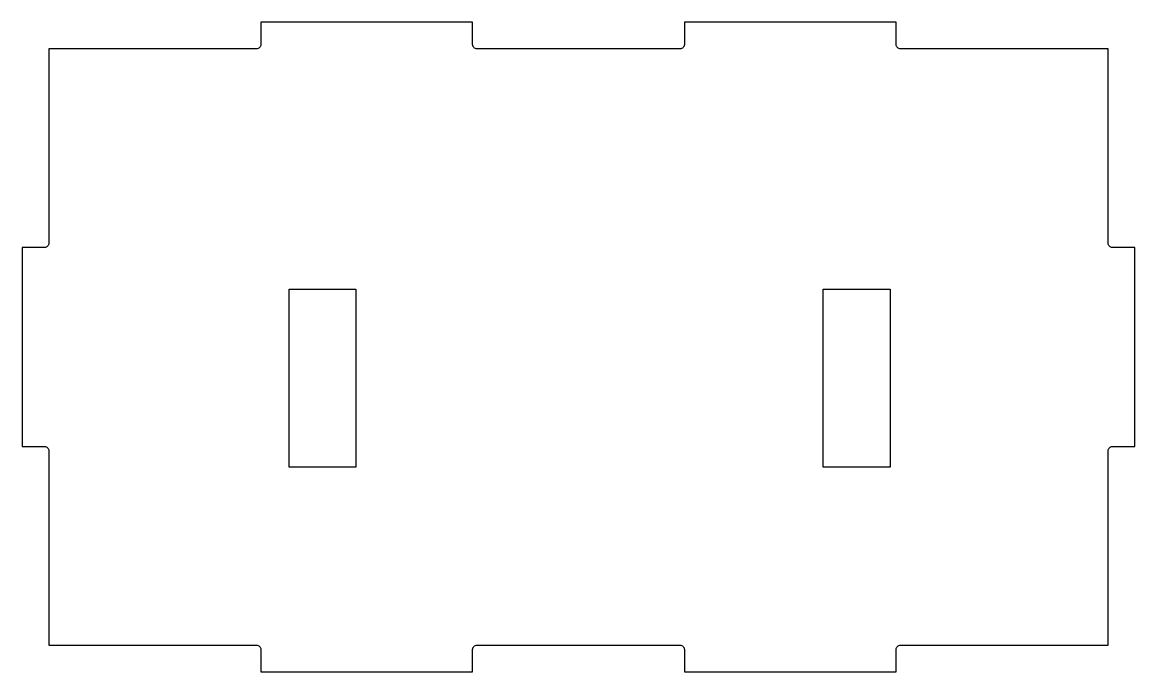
# Model space of a CAD drawing. Header units: millimetres. Extents: x -62 to 62, y -73 to 0.
import ezdxf

# ---------------------------------------------------------------- set-up
doc = ezdxf.new("R2010")
doc.units = ezdxf.units.MM
doc.layers.get('0').update_dxf_attribs({"linetype": 'CONTINUOUS'})

msp = doc.modelspace()

# ---------------------------------------------------------------- linework, layer by layer
msp.add_lwpolyline([(36.2, -70), (59.5, -70), (59.5, -48.17, -0.414214), (60, -47.67), (62.5, -47.67), (62.5, -25.33), (60, -25.33, -0.414214), (59.5, -24.83), (59.5, -3), (36.2, -3, -0.414214), (35.7, -2.5), (35.7, 0), (11.9, 0), (11.9, -2.5, -0.414214), (11.4, -3), (-11.4, -3, -0.414214), (-11.9, -2.5), (-11.9, 0), (-35.7, 0), (-35.7, -2.5, -0.414214), (-36.2, -3), (-59.5, -3), (-59.5, -24.83, -0.414214), (-60, -25.33), (-62.5, -25.33), (-62.5, -47.67), (-60, -47.67, -0.414214), (-59.5, -48.17), (-59.5, -70), (-36.2, -70, -0.414214), (-35.7, -70.5), (-35.7, -73), (-11.9, -73), (-11.9, -70.5, -0.414214), (-11.4, -70), (11.4, -70, -0.414214), (11.9, -70.5), (11.9, -73), (35.7, -73), (35.7, -70.5, -0.414214)], format="xyb", close=True)
for points in [[(-32.5, -50), (-32.5, -30), (-25, -30), (-25, -50)], [(27.5, -50), (27.5, -30), (35, -30), (35, -50)]]:
    msp.add_lwpolyline(points, close=True)

doc.saveas('drawing.dxf')
